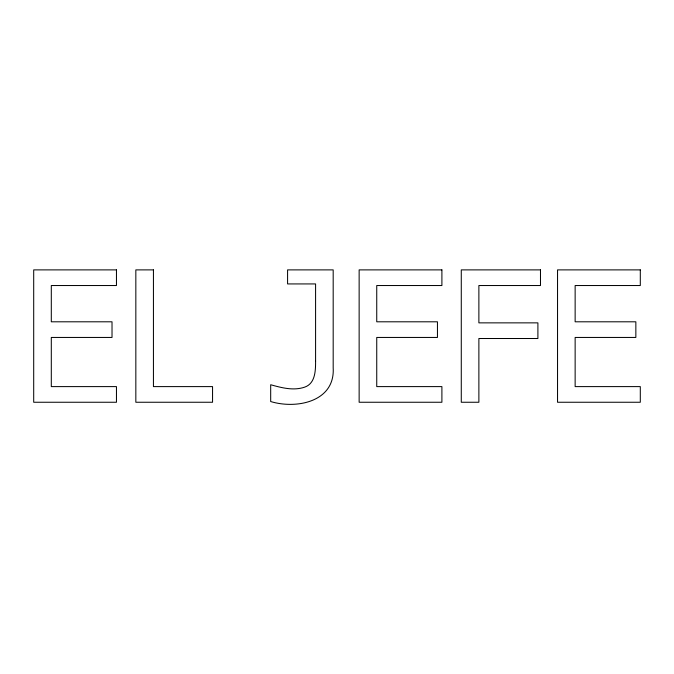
<?xml version="1.0" encoding="UTF-8"?>
<svg xmlns="http://www.w3.org/2000/svg" width="674" height="674" viewBox="0 0 674 674"><rect width="100%" height="100%" fill="white"/><g stroke="black" fill="none" stroke-linecap="round" stroke-linejoin="round"><path stroke-width="1.01" d="M315.584 361.18C315.601 370.515 315.381 383.481 304.69 387.137C293.485 390.979 281.597 387.786 270.687 384.736L270.687 401.536C296.434 409.388 335.205 401.805 333.183 367.844L333.183 269.886L287.579 269.886L287.579 283.931L315.584 283.931L315.584 361.18M116.459 269.886L33.7 269.886L33.7 402.252L116.459 402.252L116.459 386.606L51.3 386.606L51.3 337.447L112.019 337.447L112.019 321.801L51.3 321.801L51.3 285.532L116.459 285.532L116.459 269.886M153.436 269.886L135.836 269.886L135.836 402.252L212.554 402.252L212.554 386.606L153.436 386.606L153.436 269.886M441.9 269.886L359.141 269.886L359.141 402.252L441.9 402.252L441.9 386.606L376.741 386.606L376.741 337.447L437.451 337.447L437.451 321.801L376.741 321.801L376.741 285.532L441.9 285.532L441.9 269.886M540.481 269.886L461.277 269.886L461.277 402.252L478.877 402.252L478.877 338.508L537.903 338.508L537.903 322.863L478.877 322.863L478.877 285.532L540.481 285.532L540.481 269.886M640.3 269.886L557.541 269.886L557.541 402.252L640.3 402.252L640.3 386.606L575.141 386.606L575.141 337.447L635.852 337.447L635.852 321.801L575.141 321.801L575.141 285.532L640.3 285.532L640.3 269.886"/></g></svg>
